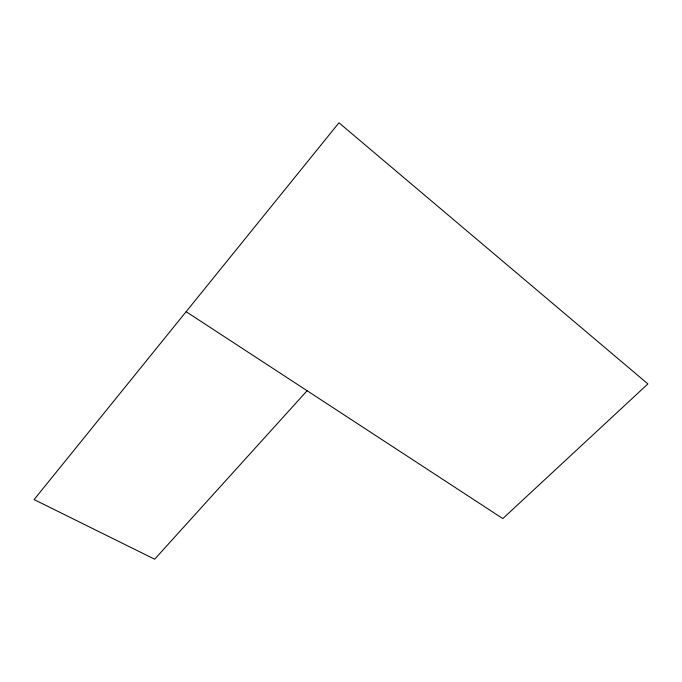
<?xml version="1.0" encoding="UTF-8"?>
<svg xmlns="http://www.w3.org/2000/svg" width="682" height="682" viewBox="0 0 682 682"><rect width="100%" height="100%" fill="white"/><g stroke="black" fill="none" stroke-linecap="round" stroke-linejoin="round"><path stroke-width="1.02" d="M307.096 390.726L154.661 559.214L34.1 499.582L338.971 122.786L647.9 383.906L502.813 518.593L186.126 311.691"/></g></svg>
